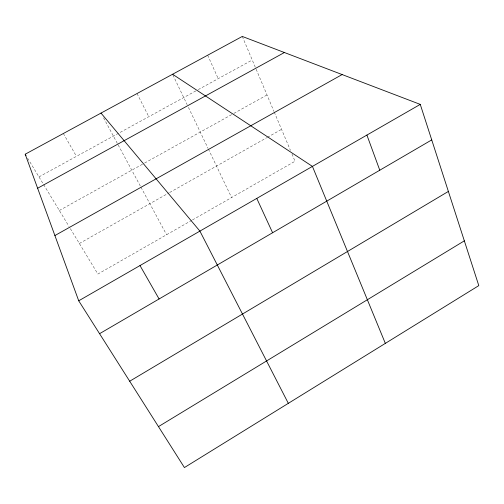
<?xml version="1.0" encoding="UTF-8"?>
<svg xmlns="http://www.w3.org/2000/svg" width="504" height="504" viewBox="0 0 504 504"><rect width="100%" height="100%" fill="white"/><g stroke="black" fill="none" stroke-linecap="round" stroke-linejoin="round"><path stroke-width="0.38" stroke-dasharray="2.52 1.89" d="M191.791 220.317L97.896 274.044L69.35 226.983M192.471 219.927L295.029 161.255L291.967 154.004M79.355 243.482L169.01 192.868M169.697 192.484L266.736 137.705M267.41 137.321L281.547 129.345M59.34 210.489L143.942 163.422M144.623 163.044L233.163 113.784M233.85 113.4L267.013 94.954M38.965 176.898L197.524 89.995M198.217 89.618L252.246 60.008M27.632 158.212L68.947 226.321M63.365 133.503L76.444 156.36M103.553 117.823L117.816 144.276M118.182 144.963L140.629 186.593M140.994 187.28L166.585 234.744M137.031 93.542L148.806 116.701M172.922 74.957L187.11 104.599M188.458 107.421L208.051 148.359M208.391 149.071L231.594 197.549M207.667 55.22L218.213 78.656M242.285 36.439L255.862 68.563M256.164 69.275L273.974 111.434M274.277 112.146L290.43 150.375"/><path stroke-width="0.76" d="M158.464 426.617L464.335 240.849M129.692 381.226L448.371 191.426M99.565 333.692L431.733 139.904M78.719 300.8L420.26 104.391L478.8 285.617L184.42 467.561L78.719 300.8L25.2 154.211L242.285 36.439L420.26 104.391M54.898 235.551L342.128 74.56M37.624 188.25L284.401 52.517M172.582 74.252L312.43 166.402L385.339 343.381M101.002 113.085L199.905 231.109L288.326 403.345M25.2 154.211L26.013 155.547M139.999 265.558L159.081 298.966M256.775 198.406L272.601 232.741M366.912 135.072L379.777 170.213"/></g></svg>
